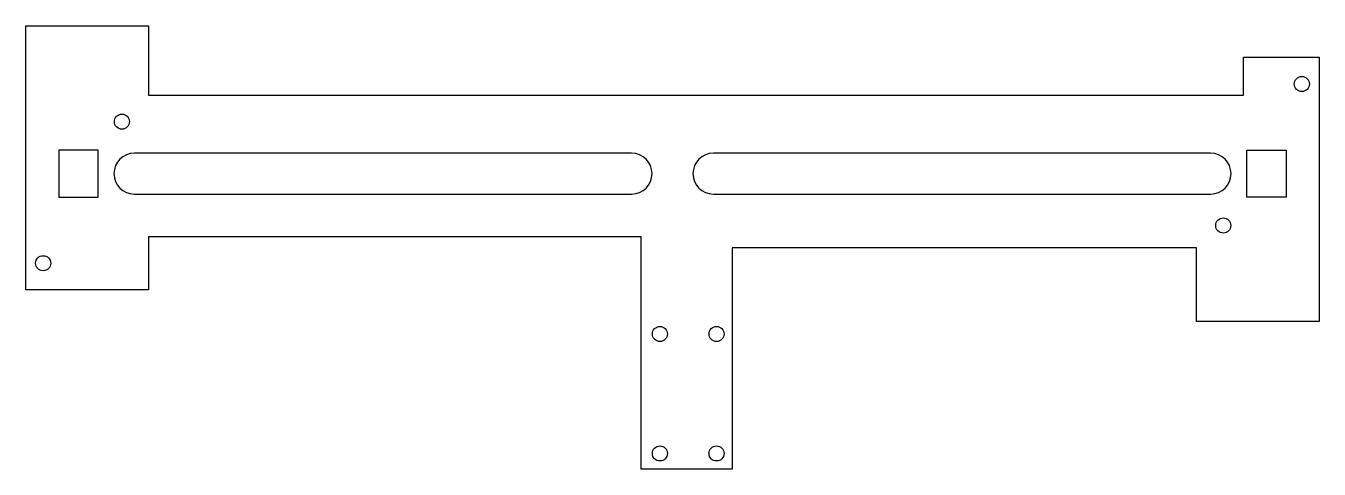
# Model space of a CAD drawing. Header units: millimetres. Extents: x -146 to 266, y -31 to 111.
import ezdxf

# ---------------------------------------------------------------- set-up
doc = ezdxf.new("R2010")
doc.units = ezdxf.units.MM
doc.layers.add('gabari', color=1, linetype='Continuous', lineweight=25, true_color=0xff0000)

msp = doc.modelspace()

# ---------------------------------------------------------------- linework, layer by layer
at = {"layer": 'gabari'}
for p, q in [((-145.5, 110.5), (-106.5, 110.5)), ((-145.5, 26.5), (-145.5, 110.5)), ((-106.5, 110.5), (-106.5, 88.5)), ((241.5, 88.5), (241.5, 100.5)), ((241.5, 100.5), (265.5, 100.5)), ((265.5, 100.5), (265.5, 16.5)), ((-106.5, 88.5), (241.5, 88.5)), ((-122.5, 71), (-135, 71)), ((-135, 71), (-135, 56)), ((-122.5, 56), (-122.5, 71)), ((47, 70), (-111, 70)), ((231, 70), (73, 70)), ((242.5, 71), (255, 71)), ((242.5, 56), (242.5, 71)), ((243.5, 71), (243.5, 71)), ((255, 71), (255, 56)), ((-117.5, 63.5), (-117.5, 63.5)), ((53.5, 63.5), (53.5, 63.5)), ((66.5, 63.5), (66.5, 63.5)), ((237.5, 63.5), (237.5, 63.5)), ((-135, 56), (-122.5, 56)), ((-111, 57), (47, 57)), ((73, 57), (231, 57)), ((255, 56), (242.5, 56)), ((-106.5, 43.55), (50, 43.55)), ((-106.5, 43.55), (-106.5, 26.5)), ((50, -30.5), (50, 43.55)), ((79, 39.91), (79, -30.5)), ((226.5, 39.91), (79, 39.91)), ((226.5, 16.5), (226.5, 39.91)), ((-106.5, 26.5), (-145.5, 26.5)), ((265.5, 16.5), (226.5, 16.5)), ((79, -30.5), (50, -30.5))]:
    msp.add_line(p, q, dxfattribs=at)
for centre in [(260, 92), (-114.98, 80.03), (235.03, 47), (-140, 35), (56, 12.5), (74, 12.5), (56, -25.5), (74, -25.5)]:
    msp.add_circle(centre, 2.4, dxfattribs=at)
for centre, start, end in [((-111, 63.5), 90, 180), ((47, 63.5), 0, 90), ((73, 63.5), 90, 180), ((231, 63.5), 0, 90), ((-111, 63.5), 180, 270), ((47, 63.5), 270, 0), ((73, 63.5), 180, 270), ((231, 63.5), 270, 0)]:
    msp.add_arc(centre, 6.5, start, end, dxfattribs=at)

doc.saveas('drawing.dxf')
